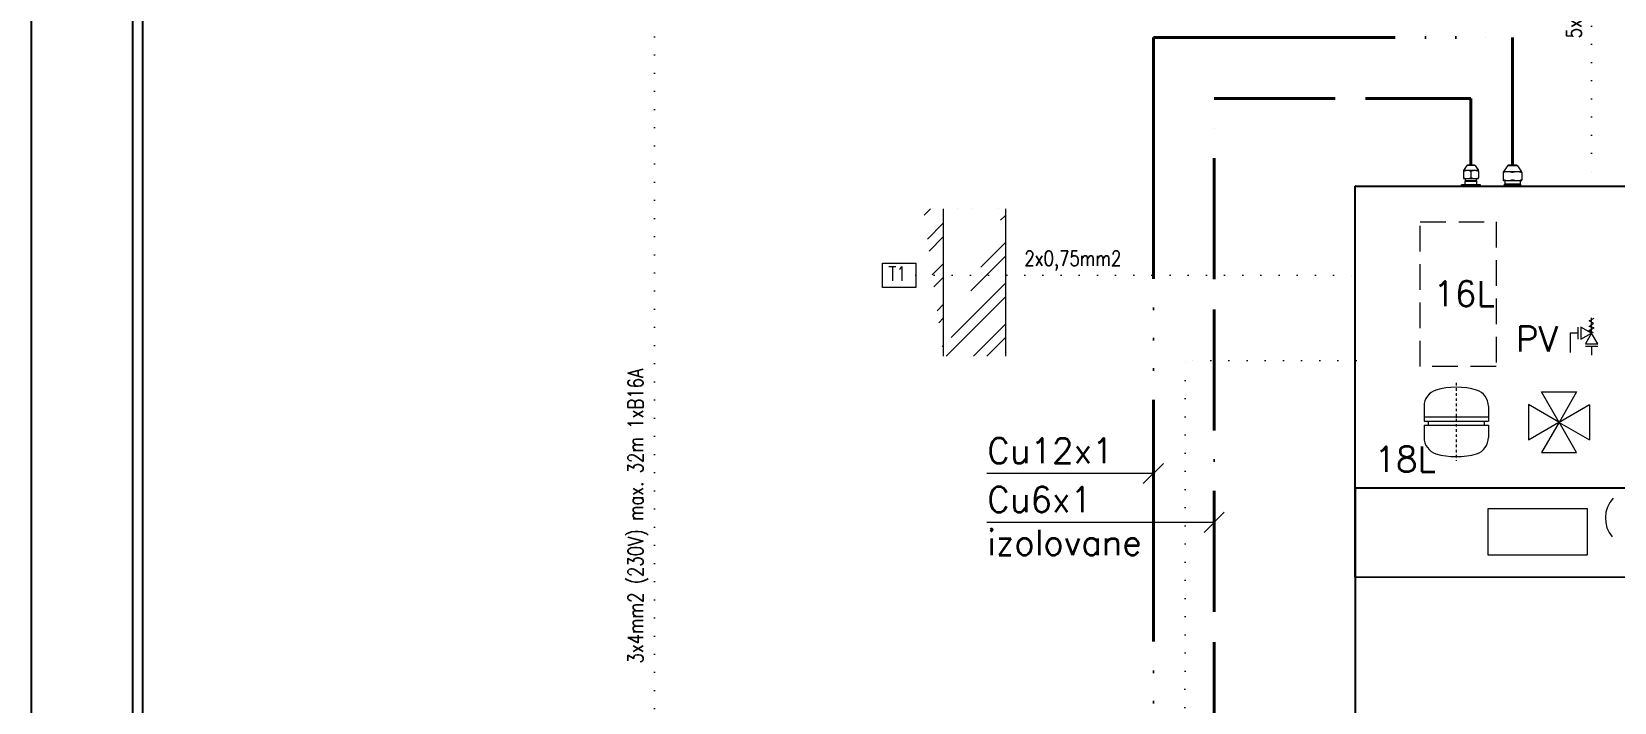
# Model space of a CAD drawing. Extents: x 43000 to 200282, y 3579 to 63943.
# Drawn here: x 111943 to 119796, y 36821 to 40149 of the extents above; entities that cross this region are included whole.
import ezdxf

# ---------------------------------------------------------------- set-up
doc = ezdxf.new("R2010")
doc.units = 0
doc.header["$MEASUREMENT"] = 0
for name, pattern in [('ACAD_ISO06W100', [36, 24, -3, 0, -3, 0, -3, 0, -3]), ('ACAD_ISO07W100', [3, 0, -3]), ('ACAD_ISO11W100', [33, 12, -3, 12, -3, 0, -3]), ('DASHDOT2', [12.7, 6.35, -3.175, 0, -3.175]), ('DASHED2', [9.525, 6.35, -3.175])]:
    doc.linetypes.add(name, pattern=pattern)
doc.layers.get('0').update_dxf_attribs({"linetype": 'CONTINUOUS'})
for name, color, linetype, lineweight in [('ARMATURY', 7, 'CONTINUOUS', 9), ('H____ZEICHNEN', 7, 'CONTINUOUS', 9), ('PISMO-R', 6, 'CONTINUOUS', 9), ('PRIEČKY', 7, 'CONTINUOUS', 9), ('STENY', 7, 'CONTINUOUS', 9), ('TENKE', 7, 'CONTINUOUS', 9), ('UK_TC_PRIVOD', 171, 'ACAD_ISO06W100', 40), ('UK_TC_VRAT', 21, 'ACAD_ISO11W100', 40)]:
    doc.layers.add(name, color=color, linetype=linetype, lineweight=lineweight)
doc.layers.add('NETLAC', color=6, linetype='CONTINUOUS', plot=False)
doc.layers.add('PDF2_Geometry', color=7, linetype='CONTINUOUS')
doc.layers.add('vyk--TEXT', color=7, linetype='CONTINUOUS')
doc.styles.add('ROMANS', font='romans', dxfattribs={"height": 0.2})
doc.styles.add('TEXT125', font='romans.shx', dxfattribs={"width": 0.8, "height": 100})

# ---------------------------------------------------------------- blocks, each defined once
blk = doc.blocks.new('predny pohľad 151-A')
at = {"layer": 'PDF2_Geometry', "lineweight": 13}
for points in [[(9772.7, 8562.5), (9772.7, 8561.7), (9773.7, 8561.7), (9773.7, 8562.5), (9773.2, 8562.5), (9772.8, 8562.5), (9772.7, 8562.5), (9772.7, 9060.8), (9772.7, 9061.6), (9773.7, 9061.6), (9773.7, 9060.8), (10372, 9060.8), (10372, 8562.5), (9773.7, 8562.5), (9773.7, 9060.8), (9773.2, 9060.8), (9772.8, 9060.8), (9772.7, 9060.8)], [(9773.7, 9061.8), (9773.7, 9061.8)], [(9773.7, 9060.8), (9773.7, 9061.3), (9773.7, 9061.6), (9773.7, 9061.8), (10372, 9061.8), (10372, 9061.6), (10372, 9061.3), (10372, 9060.8)], [(9773.7, 9060.8), (9773.7, 9060.8)], [(9773.7, 9060.8), (9773.7, 9060.8)], [(9773.7, 9060.8), (9773.7, 9060.8)], [(9772.7, 8414.9), (9772.7, 8561.7)], [(9773.7, 8562.5), (9773.7, 8414.1)], [(10372, 8562.5), (10372, 8562), (10372, 8561.7), (10372, 8561.5), (9773.7, 8561.5), (9773.7, 8561.7), (9773.7, 8562), (9773.7, 8562.5)], [(9772.7, 8414.1), (9772.8, 8414.1), (9773.2, 8414.1), (9773.7, 8414.1), (9773.7, 8414.9), (9772.7, 8414.9), (9772.7, 8414.1), (9772.7, 7216.5), (9772.7, 7215.7), (9773.7, 7215.7), (9773.7, 7216.5), (9773.2, 7216.5), (9772.8, 7216.5), (9772.7, 7216.5)], [(9773.7, 8414.1), (9773.7, 8414.6), (9773.7, 8415), (9773.7, 8415.1), (10372, 8415.1), (10372, 8415), (10372, 8414.6), (10372, 8414.1)], [(9773.7, 8414.1), (9773.7, 8414.1)], [(9773.7, 8414.1), (9773.7, 8414.1)]]:
    blk.add_lwpolyline(points, dxfattribs=at)
for points in [[(9992.7, 8527.6), (9992.7, 8451.4), (10157.4, 8451.4), (10157.4, 8527.6)], [(9773.7, 8414.1), (9773.7, 7216.5), (10372, 7216.5), (10372, 8414.1)]]:
    blk.add_lwpolyline(points, close=True, dxfattribs=at)
blk.add_open_spline([(9773.7, 9061.8), (9773.5, 9061.8), (9773.3, 9061.7), (9773.1, 9061.6)], degree=3, dxfattribs=at)

msp = doc.modelspace()

# ---------------------------------------------------------------- hatches: boundary and pattern name
at = {"layer": 'STENY'}
h = msp.add_hatch(dxfattribs=at)
h.set_pattern_fill('ANSI32', color=256, scale=15, style=0)
h.set_pattern_definition([(45, (-23488.66, 248395.44), (-101.02788, 101.02788), []), (45, (-23421.31, 248395.44), (-101.02788, 101.02788), [])])
edge = h.paths.add_edge_path()
edge.add_line((116466.5, 39269.5), (116774.3, 39269.5))
edge.add_line((116367.3, 39269.5), (116466.5, 39269.5))
edge.add_line((116466.5, 39269.9), (116466.5, 38539.1))
edge.add_line((116774.3, 39269.9), (116774.3, 38539.1))
edge.add_line((116466.5, 38539.1), (116774.3, 38539.1))

# ---------------------------------------------------------------- linework, layer by layer
at = {"elevation": -0.8}
for points in [[(112443.2, 31019.8), (142943.2, 31019.8), (142943.2, 44869.8), (112443.2, 44869.8)], [(112493.2, 31069.8), (142893.2, 31069.8), (142893.2, 44819.8), (112493.2, 44819.8)]]:
    msp.add_lwpolyline(points, close=True, dxfattribs=at)
at = {"layer": 'ARMATURY'}
for p, q in [((119682.9, 38652.5, -0.8), (119682.9, 38728.9, -0.8)), ((119576.9, 38652.6, -0.8), (119576.9, 38556.3, -0.8)), ((119616.9, 38652.6, -0.8), (119576.9, 38652.6, -0.8)), ((119616.9, 38622.2, -0.8), (119616.9, 38683, -0.8)), ((119682.2, 38652.6, -0.8), (119629.5, 38683, -0.8)), ((119629.5, 38683, -0.8), (119629.5, 38622.2, -0.8)), ((119629.5, 38622.2, -0.8), (119682.2, 38652.6, -0.8)), ((119682.9, 38652.5, -0.8), (119652.5, 38599.9, -0.8)), ((119669.7, 38666.2, -0.8), (119696, 38679.4, -0.8)), ((119669.7, 38666.2, -0.8), (119690.1, 38656, -0.8)), ((119713.3, 38599.9, -0.8), (119682.9, 38652.5, -0.8)), ((119652.5, 38599.9, -0.8), (119713.3, 38599.9, -0.8)), ((119713.3, 38587.2, -0.8), (119652.5, 38587.2, -0.8)), ((119682.9, 38587.2, -0.8), (119682.9, 38542.8, -0.8))]:
    msp.add_line(p, q, dxfattribs=at)
at = {"layer": 'H____ZEICHNEN'}
for p, q in [((119434.1, 38361, -0.8), (119608.7, 38361, -0.8)), ((119521.4, 38209.8, -0.8), (119434.1, 38361, -0.8)), ((119608.7, 38361, -0.8), (119521.4, 38209.8, -0.8)), ((119369.5, 38298, -0.8), (119369.5, 38123.4, -0.8)), ((119520.7, 38210.7, -0.8), (119369.5, 38298, -0.8)), ((119672.6, 38297.1, -0.8), (119521.4, 38209.8, -0.8)), ((119672.6, 38297.1, -0.8), (119672.6, 38122.5, -0.8)), ((119369.5, 38123.4, -0.8), (119520.7, 38210.7, -0.8)), ((119521.4, 38211.6, -0.8), (119434.1, 38060.4, -0.8)), ((119608.7, 38060.4, -0.8), (119521.4, 38211.6, -0.8)), ((119521.4, 38209.8, -0.8), (119672.6, 38122.5, -0.8)), ((119434.1, 38060.4, -0.8), (119608.7, 38060.4, -0.8))]:
    msp.add_line(p, q, dxfattribs=at)
at = {"layer": 'NETLAC', "elevation": -0.8}
msp.add_lwpolyline([(143543.2, 30519.8), (111943.2, 30519.8), (111943.2, 45369.8), (143543.2, 45369.8)], close=True, dxfattribs=at)
at = {"layer": 'PISMO-R', "color": 4}
for p, q in [((117508.7, 37956, -1.3), (116682.5, 37956, -1.3)), ((117458.7, 37906, -1.3), (117558.7, 38006, -1.3)), ((117810.6, 37713.8, -1.3), (116682.5, 37713.8, -1.3)), ((117760.6, 37663.8, -1.3), (117860.6, 37763.8, -1.3))]:
    msp.add_line(p, q, dxfattribs=at)
at = {"layer": 'STENY'}
for p, q in [((119064.1, 39483.9, -0.8), (119047.3, 39459.4, -0.8)), ((119121.9, 39459.4, -0.8), (119047.3, 39459.4, -0.8)), ((119047.6, 39459.4, -0.8), (119047.3, 39459.2, -0.8)), ((119047.3, 39459.2, -0.8), (119047.3, 39455.9, -0.8)), ((119047.3, 39455.9, -0.8), (119047.3, 39423.1, -0.8)), ((119047.3, 39423.1, -0.8), (119047.3, 39419.7, -0.8)), ((119105.1, 39483.9, -0.8), (119064.1, 39483.9, -0.8)), ((119101.9, 39485.5, -0.8), (119067.3, 39485.5, -0.8)), ((119084.6, 39455.9, -0.8), (119084.6, 39423.1, -0.8)), ((119105.1, 39483.9, -0.8), (119121.9, 39459.4, -0.8)), ((119121.7, 39459.4, -0.8), (119121.9, 39459.2, -0.8)), ((119121.9, 39455.9, -0.8), (119121.9, 39459.2, -0.8)), ((119121.9, 39455.9, -0.8), (119121.9, 39423.1, -0.8)), ((119121.9, 39419.7, -0.8), (119121.9, 39423.1, -0.8)), ((119245.2, 39453.7, -0.8), (119244.9, 39453.5, -0.8)), ((119244.9, 39453.5, -0.8), (119244.9, 39449.4, -0.8)), ((119244.9, 39449.4, -0.8), (119244.9, 39414, -0.8)), ((119265.7, 39483.4, -0.8), (119245.2, 39453.7, -0.8)), ((119335.8, 39453.7, -0.8), (119245.2, 39453.7, -0.8)), ((119315.4, 39483.4, -0.8), (119265.7, 39483.4, -0.8)), ((119311.5, 39485.4, -0.8), (119269.5, 39485.4, -0.8)), ((119315.4, 39483.4, -0.8), (119335.8, 39453.7, -0.8)), ((119335.8, 39453.7, -0.8), (119336.1, 39453.5, -0.8)), ((119336.1, 39449.4, -0.8), (119336.1, 39453.5, -0.8)), ((119336.1, 39449.4, -0.8), (119336.1, 39414, -0.8)), ((119132.1, 39389.3, -0.8), (119037.2, 39389.3, -0.8)), ((119055.9, 39389.3, -0.8), (119037.2, 39389.3, -0.8)), ((119037.2, 39384.3, -0.8), (119037.2, 39389.3, -0.8)), ((119047.5, 39419.6, -0.8), (119047.3, 39419.7, -0.8)), ((119047.5, 39419.6, -0.8), (119121.8, 39419.6, -0.8)), ((119057.8, 39408, -0.8), (119055.9, 39405.1, -0.8)), ((119113.3, 39405.1, -0.8), (119055.9, 39405.1, -0.8)), ((119055.9, 39389.3, -0.8), (119055.9, 39405.1, -0.8)), ((119113.3, 39389.3, -0.8), (119055.9, 39389.3, -0.8)), ((119057.8, 39408, -0.8), (119057.8, 39419.6, -0.8)), ((119111.4, 39408, -0.8), (119057.8, 39408, -0.8)), ((119111.4, 39408, -0.8), (119111.4, 39419.6, -0.8)), ((119111.4, 39408, -0.8), (119113.3, 39405.1, -0.8)), ((119113.3, 39389.3, -0.8), (119113.3, 39405.1, -0.8)), ((119113.3, 39389.3, -0.8), (119132.1, 39389.3, -0.8)), ((119121.8, 39419.6, -0.8), (119121.9, 39419.7, -0.8)), ((119132.1, 39384.3, -0.8), (119132.1, 39389.3, -0.8)), ((119244.9, 39414, -0.8), (119244.9, 39409.9, -0.8)), ((119245.2, 39409.8, -0.8), (119244.9, 39409.9, -0.8)), ((119245.2, 39409.8, -0.8), (119335.8, 39409.8, -0.8)), ((119253, 39393.5, -0.8), (119250, 39389.9, -0.8)), ((119250, 39389.9, -0.8), (119331, 39389.9, -0.8)), ((119250, 39389.9, -0.8), (119250, 39384.3, -0.8)), ((119253, 39409.8, -0.8), (119253, 39393.5, -0.8)), ((119253, 39393.5, -0.8), (119328, 39393.5, -0.8)), ((119328, 39409.8, -0.8), (119328, 39393.5, -0.8)), ((119328, 39393.5, -0.8), (119331, 39389.9, -0.8)), ((119331, 39389.9, -0.8), (119331, 39384.3, -0.8)), ((119335.8, 39409.8, -0.8), (119336.1, 39409.9, -0.8)), ((119336.1, 39409.9, -0.8), (119336.1, 39414, -0.8)), ((116466.5, 39269.9, 7.7), (116466.5, 38539.1, 7.7)), ((116774.3, 39269.9, 7.7), (116774.3, 38539.1, 7.7))]:
    msp.add_line(p, q, dxfattribs=at)
at = {"layer": 'STENY', "linetype": 'DASHDOT2', "ltscale": 2}
msp.add_line((119011.4, 38405.4, -0.8), (119011.4, 38019, -0.8), dxfattribs=at)
at = {"layer": 'STENY', "ltscale": 2}
for p, q in [((118851.8, 38289.9, -0.8), (118851.8, 38216.4, -0.8)), ((119171, 38289.9, -0.8), (119171, 38216.4, -0.8)), ((118851.8, 38237.4, -0.8), (119171, 38237.4, -0.8)), ((118851.8, 38216.4, -0.8), (119171, 38216.4, -0.8)), ((118851.8, 38195.4, -0.8), (119171, 38195.4, -0.8)), ((118851.8, 38195.4, -0.8), (118851.8, 38134.4, -0.8)), ((118872.8, 38216.4, -0.8), (118872.8, 38195.4, -0.8)), ((119150, 38216.4, -0.8), (119150, 38195.4, -0.8)), ((119171, 38195.4, -0.8), (119171, 38134.4, -0.8))]:
    msp.add_line(p, q, dxfattribs=at)
at = {"layer": 'STENY', "elevation": -0.8}
msp.add_lwpolyline([(116165, 38999.5), (116330.4, 38999.5), (116330.4, 38879.7), (116165, 38879.7)], close=True, dxfattribs=at)
at = {"layer": 'STENY'}
for centre, radius, start, end in [((119071.2, 39384.6, -0.8), 75.2, 103.51484, 108.54001), ((119071.6, 39495.7, -0.8), 76.5, 251.46845, 254.5111), ((119068.1, 39482.2, -0.8), 62.6, 254.37132, 259.96151), ((119066.5, 39404.8, -0.8), 54.4, 92.79505, 103.62144), ((119066, 39409.2, -0.8), 50, 79.83606, 92.46477), ((119067.3, 39481.7, -0.8), 3.88, 90, 145.50586), ((119065.5, 39474.1, -0.8), 54.4, 272.79505, 283.62144), ((119063.9, 39396.8, -0.8), 62.6, 74.37132, 79.96151), ((119060.7, 39494.3, -0.8), 75.2, 283.51484, 288.54001), ((119060.3, 39383.3, -0.8), 76.5, 71.46845, 74.5111), ((119108.5, 39384.6, -0.8), 75.2, 103.51484, 108.54001), ((119109, 39495.7, -0.8), 76.5, 251.46845, 254.5111), ((119105.4, 39482.2, -0.8), 62.6, 254.37132, 259.96151), ((119103.8, 39404.8, -0.8), 54.4, 92.79505, 103.62144), ((119103.3, 39409.2, -0.8), 50, 79.83606, 92.46477), ((119101.9, 39481.7, -0.8), 3.88, 34.49414, 90), ((119102.8, 39474.1, -0.8), 54.4, 272.79505, 283.62144), ((119101.2, 39396.8, -0.8), 62.6, 74.37132, 79.96151), ((119098.1, 39494.3, -0.8), 75.2, 283.51484, 288.54001), ((119097.6, 39383.3, -0.8), 76.5, 71.46845, 74.5111), ((119274.1, 39362.4, -0.8), 91.8, 103.51484, 108.54001), ((119268.3, 39387.1, -0.8), 66.4, 92.79505, 103.62144), ((119267.7, 39392.4, -0.8), 61.1, 79.83606, 92.46477), ((119269.5, 39480.7, -0.8), 4.71, 90, 145.50586), ((119265.2, 39377.2, -0.8), 76.4, 74.37132, 79.96151), ((119260.8, 39360.8, -0.8), 93.5, 71.46845, 74.5111), ((119319.7, 39362.4, -0.8), 91.8, 103.51484, 108.54001), ((119313.9, 39387.1, -0.8), 66.4, 92.79505, 103.62144), ((119313.3, 39392.4, -0.8), 61.1, 79.83606, 92.46477), ((119311.5, 39480.7, -0.8), 4.71, 34.49414, 90), ((119310.7, 39377.2, -0.8), 76.4, 74.37132, 79.96151), ((119306.4, 39360.8, -0.8), 93.5, 71.46845, 74.5111), ((119066, 39469.8, -0.8), 50, 259.83606, 272.46477), ((119103.3, 39469.8, -0.8), 50, 259.83606, 272.46477), ((119076.9, 39579.2, -0.8), 165.4, 282.04795, 285.20768), ((119274.7, 39502.6, -0.8), 93.5, 251.46845, 254.5111), ((119270.3, 39486.2, -0.8), 76.4, 254.37132, 259.96151), ((119267.7, 39471, -0.8), 61.1, 259.83606, 272.46477), ((119267.1, 39476.3, -0.8), 66.4, 272.79505, 283.62144), ((119261.3, 39501, -0.8), 91.8, 283.51484, 288.54001), ((119320.2, 39502.6, -0.8), 93.5, 251.46845, 254.5111), ((119315.8, 39486.2, -0.8), 76.4, 254.37132, 259.96151), ((119313.3, 39471, -0.8), 61.1, 259.83606, 272.46477), ((119312.7, 39476.3, -0.8), 66.4, 272.79505, 283.62144), ((119306.9, 39501, -0.8), 91.8, 283.51484, 288.54001)]:
    msp.add_arc(centre, radius, start, end, dxfattribs=at)
at = {"layer": 'STENY', "ltscale": 2}
for centre, start, end in [((118935.8, 38289.9, -0.8), 107.41257, 180), ((119087, 38289.9, -0.8), 0, 72.58743), ((118935.8, 38134.4, -0.8), 180, 252.58743), ((119087, 38134.4, -0.8), 287.41257, 0)]:
    msp.add_arc(centre, 84, start, end, dxfattribs=at)
for centre, start_param, end_param in [((119011.4, 38300.4, -0.8), 4.119757, 5.305021), ((119011.4, 38124, -0.8), 7.261349, 8.446614)]:
    msp.add_ellipse(centre, major_axis=(-180.4, 0), ratio=0.465746, start_param=start_param, end_param=end_param, dxfattribs=at)
at = {"layer": 'TENKE', "color": 7, "linetype": 'ACAD_ISO07W100', "ltscale": 30}
for p, q in [((115034, 42195.5, -1.1), (115034, 35176.7, -0.9)), ((119682.3, 41978.2, -0.8), (119682.3, 39380.1, -0.8)), ((117662.9, 33372.2, -0.7), (117666.9, 38517.5, -0.8)), ((118514.4, 38517.5, -0.8), (117666.9, 38517.5, -0.8))]:
    msp.add_line(p, q, dxfattribs=at)
at = {"layer": 'TENKE', "linetype": 'ACAD_ISO07W100', "ltscale": 30}
msp.add_line((116330.4, 38939.6, -0.8), (118514.4, 38939.6, -0.8), dxfattribs=at)
at = {"layer": 'TENKE', "ltscale": 50}
for p, q in [((119670.4, 38713.7, -0.8), (119695.9, 38727.2, -0.8)), ((119692.3, 38702.1, -0.8), (119670.4, 38713.7, -0.8)), ((119670.8, 38685.9, -0.8), (119692.3, 38702.1, -0.8)), ((119696, 38679.4, -0.8), (119670.8, 38685.9, -0.8))]:
    msp.add_line(p, q, dxfattribs=at)
at = {"layer": 'TENKE', "linetype": 'DASHED2', "ltscale": 20, "elevation": -0.8}
msp.add_lwpolyline([(118833.3, 39205.4), (119209.6, 39205.4), (119209.6, 38486.8), (118833.3, 38486.8)], close=True, dxfattribs=at)
at = {"layer": 'TENKE', "ltscale": 50}
msp.add_arc((119897.1, 37735.6, -0.8), 145.8, 137.63724, 220.26381, dxfattribs=at)
at = {"layer": 'UK_TC_PRIVOD', "ltscale": 50}
for p, q in [((117508.7, 33521.8, -0.9), (117508.7, 40119.1, -1.3)), ((117508.7, 40119.1, -1.3), (119290.5, 40119.1, -1.3)), ((119290.5, 39485.4, -0.8), (119290.5, 40119.1, -0.8))]:
    msp.add_line(p, q, dxfattribs=at)
at = {"layer": 'UK_TC_VRAT', "ltscale": 50}
for p, q in [((117810.6, 33219.9, -0.9), (117810.6, 39817.3, -1.3)), ((117810.6, 39817.3, -1.3), (119084.6, 39817.3, -1.3)), ((119084.6, 39485.5, -0.8), (119084.6, 39817.3, -0.8))]:
    msp.add_line(p, q, dxfattribs=at)

# ---------------------------------------------------------------- block references
at = {"xscale": 3, "yscale": 3, "zscale": 3}
msp.add_blockref('predny pohľad 151-A', (89190.3, 12197.7, -0.8), dxfattribs=at)

# ---------------------------------------------------------------- texts
at = {"layer": 'PRIEČKY', "char_height": 125, "width": 1795.96, "attachment_point": 1, "style": 'ROMANS'}
for s, insert in [('{\\Fromans|c238;16L}', (118897.3, 38911, -0.8)), ('PV', (119306.6, 38686.9, -0.8)), ('Cu12x1', (116684.3, 38132, -1.3)), ('18L', (118605.5, 38089.8, -0.8)), ('Cu6x1', (116684.3, 37889.8, -1.3)), ('izolovane', (116684.3, 37676.1, -1.3))]:
    msp.add_mtext(s, dxfattribs=dict(at, insert=insert))
at = {"layer": 'STENY', "style": 'TEXT125', "width": 0.8}
msp.add_text('T1', height=72, dxfattribs=at).set_placement((116194.2, 38912.1, -0.8))
at = {"layer": 'vyk--TEXT', "color": 7, "style": 'ROMANS', "width": 0.8}
for s, p in [('5x1,5mm2 - aj s HDO (230V) 1xB10A', (119633.4, 40115.4, -1.3)), ('3x4mm2 (230V) max. 32m 1xB16A', (114976.9, 37013.3, -1.3))]:
    msp.add_text(s, height=75, rotation=90, dxfattribs=at).set_placement(p)
msp.add_text('2x0,75mm2', height=75, dxfattribs=at).set_placement((116868.8, 38986.5, -1.3))

doc.saveas('drawing.dxf')
